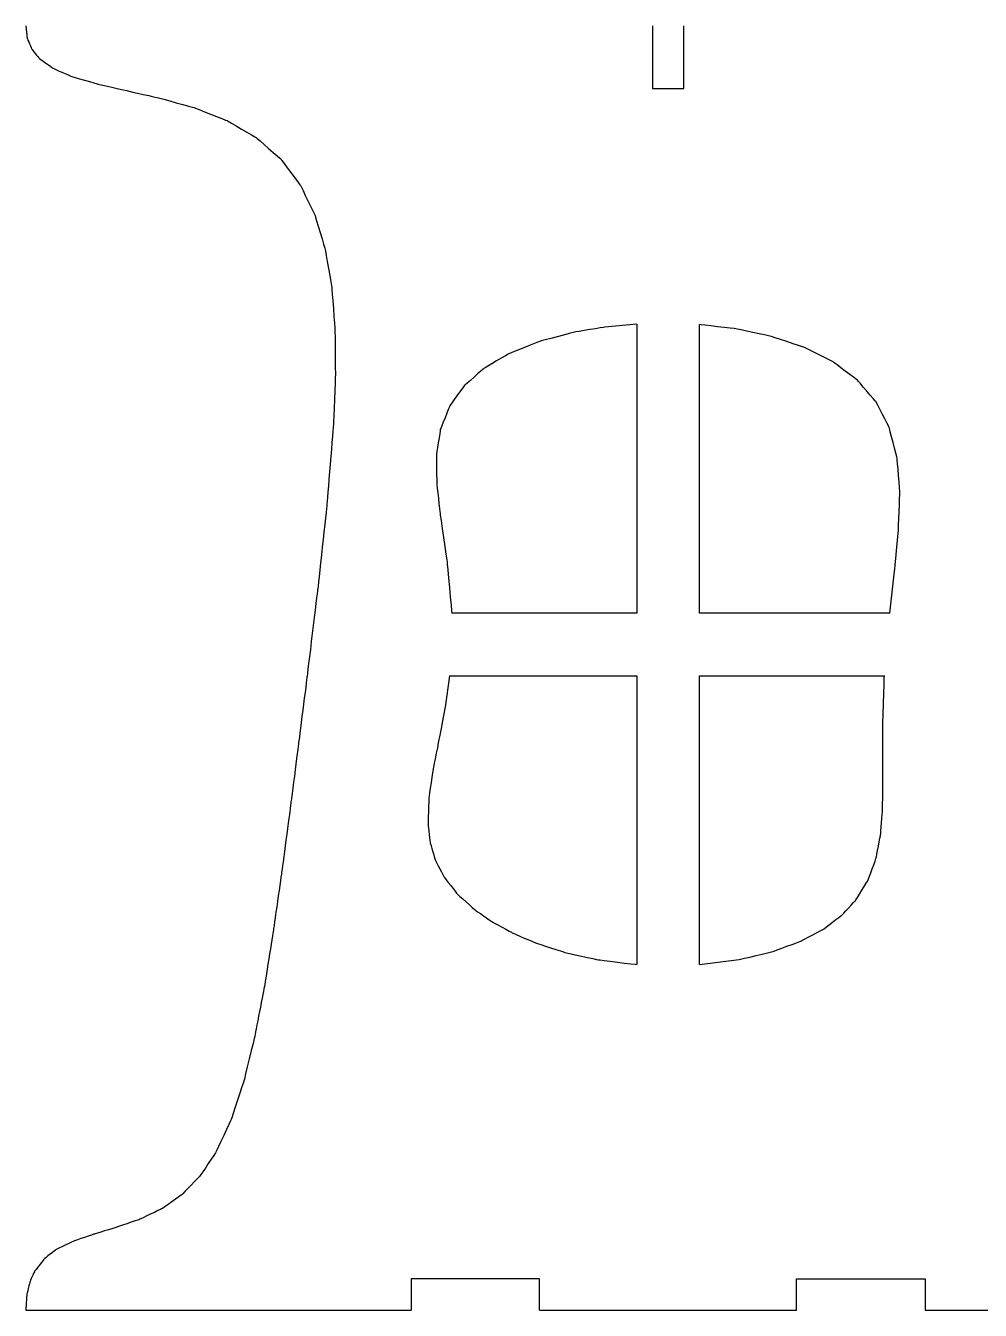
# Model space of a CAD drawing. Header units: centimetres. Extents: x -35.4 to 30.2, y -20.1 to 20.9.
# Drawn here: x -35.38 to -20.15, y -20.08 to 0.42 of the extents above; entities that cross this region are included whole.
import ezdxf

# ---------------------------------------------------------------- set-up
doc = ezdxf.new("R2010")
doc.units = ezdxf.units.CM
doc.header["$MEASUREMENT"] = 0
doc.layers.add('Capa 1', color=7, linetype='Continuous')

msp = doc.modelspace()

# ---------------------------------------------------------------- linework, layer by layer
at = {"layer": 'Capa 1', "color": 1, "lineweight": 25}
for points, knots in [([(-35.37782, 0.41948), (-35.37782, 0.41948), (-35.35234, 0.2148), (-35.35234, 0.2148), (-35.35234, 0.2148), (-35.35234, 0.2148), (-35.28063, 0.04526), (-35.28063, 0.04526), (-35.28063, 0.04526), (-35.28063, 0.04526), (-35.16939, -0.09469), (-35.16939, -0.09469), (-35.16939, -0.09469), (-35.16939, -0.09469), (-34.94199, -0.26007), (-34.94199, -0.26007), (-34.94199, -0.26007), (-34.94199, -0.26007), (-34.65843, -0.38562), (-34.65843, -0.38562), (-34.65843, -0.38562), (-34.65843, -0.38562), (-34.22116, -0.51393), (-34.22116, -0.51393), (-34.22116, -0.51393), (-34.22116, -0.51393), (-33.74618, -0.62188), (-33.74618, -0.62188), (-33.74618, -0.62188), (-33.74618, -0.62188), (-33.26023, -0.73114), (-33.26023, -0.73114), (-33.26023, -0.73114), (-33.26023, -0.73114), (-32.69219, -0.88812), (-32.69219, -0.88812), (-32.69219, -0.88812), (-32.69219, -0.88812), (-32.16602, -1.09436), (-32.16602, -1.09436), (-32.16602, -1.09436), (-32.16602, -1.09436), (-31.70021, -1.36554), (-31.70021, -1.36554), (-31.70021, -1.36554), (-31.70021, -1.36554), (-31.30602, -1.71179), (-31.30602, -1.71179), (-31.30602, -1.71179), (-31.30602, -1.71179), (-30.98845, -2.13837), (-30.98845, -2.13837), (-30.98845, -2.13837), (-30.98845, -2.13837), (-30.76144, -2.61035), (-30.76144, -2.61035), (-30.76144, -2.61035), (-30.76144, -2.61035), (-30.59852, -3.15221), (-30.59852, -3.15221), (-30.59852, -3.15221), (-30.59852, -3.15221), (-30.49467, -3.76065), (-30.49467, -3.76065), (-30.49467, -3.76065), (-30.49467, -3.76065), (-30.44327, -4.43075), (-30.44327, -4.43075), (-30.44327, -4.43075), (-30.44327, -4.43075), (-30.43688, -5.15638), (-30.43688, -5.15638), (-30.43688, -5.15638), (-30.43688, -5.15638), (-30.46754, -5.93027), (-30.46754, -5.93027), (-30.46754, -5.93027), (-30.46754, -5.93027), (-30.57178, -7.22472), (-30.57178, -7.22472), (-30.57178, -7.22472), (-30.57178, -7.22472), (-30.72009, -8.58503), (-30.72009, -8.58503), (-30.72009, -8.58503), (-30.72009, -8.58503), (-30.88985, -9.97564), (-30.88985, -9.97564), (-30.88985, -9.97564), (-30.88985, -9.97564), (-31.02418, -11.03521), (-31.02418, -11.03521), (-31.02418, -11.03521), (-31.02418, -11.03521), (-31.15852, -12.07478), (-31.15852, -12.07478), (-31.15852, -12.07478), (-31.15852, -12.07478), (-31.29233, -13.07839), (-31.29233, -13.07839), (-31.29233, -13.07839), (-31.29233, -13.07839), (-31.42797, -14.03068), (-31.42797, -14.03068), (-31.42797, -14.03068), (-31.42797, -14.03068), (-31.57028, -14.91728), (-31.57028, -14.91728), (-31.57028, -14.91728), (-31.57028, -14.91728), (-31.72314, -15.71167), (-31.72314, -15.71167), (-31.72314, -15.71167), (-31.72314, -15.71167), (-31.89667, -16.4198), (-31.89667, -16.4198), (-31.89667, -16.4198), (-31.89667, -16.4198), (-32.0991, -17.03374), (-32.0991, -17.03374), (-32.0991, -17.03374), (-32.0991, -17.03374), (-32.33796, -17.54872), (-32.33796, -17.54872), (-32.33796, -17.54872), (-32.33796, -17.54872), (-32.59179, -17.93036), (-32.59179, -17.93036), (-32.59179, -17.93036), (-32.59179, -17.93036), (-32.88301, -18.23269), (-32.88301, -18.23269), (-32.88301, -18.23269), (-32.88301, -18.23269), (-33.21109, -18.46319), (-33.21109, -18.46319), (-33.21109, -18.46319), (-33.21109, -18.46319), (-33.57159, -18.63454), (-33.57159, -18.63454), (-33.57159, -18.63454), (-33.57159, -18.63454), (-33.95499, -18.76559), (-33.95499, -18.76559), (-33.95499, -18.76559), (-33.95499, -18.76559), (-34.28089, -18.86285), (-34.28089, -18.86285), (-34.28089, -18.86285), (-34.28089, -18.86285), (-34.59906, -18.97017), (-34.59906, -18.97017), (-34.59906, -18.97017), (-34.59906, -18.97017), (-34.89232, -19.1122), (-34.89232, -19.1122), (-34.89232, -19.1122), (-34.89232, -19.1122), (-35.08303, -19.25948), (-35.08303, -19.25948), (-35.08303, -19.25948), (-35.08303, -19.25948), (-35.23649, -19.45813), (-35.23649, -19.45813), (-35.23649, -19.45813), (-35.23649, -19.45813), (-35.31178, -19.62747), (-35.31178, -19.62747), (-35.31178, -19.62747), (-35.31178, -19.62747), (-35.36049, -19.83289), (-35.36049, -19.83289), (-35.36049, -19.83289), (-35.36049, -19.83289), (-35.37782, -20.0805), (-35.37782, -20.0805)], [0, 0, 0, 0, 0.02222222, 0.02222222, 0.02222222, 0.02222223, 0.04444444, 0.04444444, 0.04444444, 0.04444445, 0.06666667, 0.06666667, 0.06666667, 0.06666668, 0.08888889, 0.08888889, 0.08888889, 0.0888889, 0.11111111, 0.11111111, 0.11111111, 0.11111112, 0.13333333, 0.13333333, 0.13333333, 0.13333334, 0.15555556, 0.15555556, 0.15555556, 0.15555557, 0.17777778, 0.17777778, 0.17777778, 0.17777779, 0.2, 0.2, 0.2, 0.20000001, 0.22222222, 0.22222222, 0.22222222, 0.22222223, 0.24444444, 0.24444444, 0.24444444, 0.24444445, 0.26666667, 0.26666667, 0.26666667, 0.26666668, 0.28888889, 0.28888889, 0.28888889, 0.2888889, 0.31111111, 0.31111111, 0.31111111, 0.31111112, 0.33333333, 0.33333333, 0.33333333, 0.33333334, 0.35555556, 0.35555556, 0.35555556, 0.35555557, 0.37777778, 0.37777778, 0.37777778, 0.37777779, 0.4, 0.4, 0.4, 0.40000001, 0.42222222, 0.42222222, 0.42222222, 0.42222223, 0.44444444, 0.44444444, 0.44444444, 0.44444445, 0.46666667, 0.46666667, 0.46666667, 0.46666668, 0.48888889, 0.48888889, 0.48888889, 0.4888889, 0.51111111, 0.51111111, 0.51111111, 0.51111112, 0.53333333, 0.53333333, 0.53333333, 0.53333334, 0.55555556, 0.55555556, 0.55555556, 0.55555557, 0.57777778, 0.57777778, 0.57777778, 0.57777779, 0.6, 0.6, 0.6, 0.60000001, 0.62222222, 0.62222222, 0.62222222, 0.62222223, 0.64444444, 0.64444444, 0.64444444, 0.64444445, 0.66666667, 0.66666667, 0.66666667, 0.66666668, 0.68888889, 0.68888889, 0.68888889, 0.6888889, 0.71111111, 0.71111111, 0.71111111, 0.71111112, 0.73333333, 0.73333333, 0.73333333, 0.73333334, 0.75555556, 0.75555556, 0.75555556, 0.75555557, 0.77777778, 0.77777778, 0.77777778, 0.77777779, 0.8, 0.8, 0.8, 0.80000001, 0.82222222, 0.82222222, 0.82222222, 0.82222223, 0.84444444, 0.84444444, 0.84444444, 0.84444445, 0.86666667, 0.86666667, 0.86666667, 0.86666668, 0.88888889, 0.88888889, 0.88888889, 0.8888889, 0.91111111, 0.91111111, 0.91111111, 0.91111112, 0.93333333, 0.93333333, 0.93333333, 0.93333334, 0.95555556, 0.95555556, 0.95555556, 0.95555557, 1, 1, 1, 1]), ([(-25.62781, -4.34333), (-25.62781, -4.34333), (-26.13581, -4.39064), (-26.13581, -4.39064), (-26.13581, -4.39064), (-26.13581, -4.39064), (-26.62085, -4.47189), (-26.62085, -4.47189), (-26.62085, -4.47189), (-26.62085, -4.47189), (-27.1752, -4.61815), (-27.1752, -4.61815), (-27.1752, -4.61815), (-27.1752, -4.61815), (-27.66122, -4.81207), (-27.66122, -4.81207), (-27.66122, -4.81207), (-27.66122, -4.81207), (-28.06643, -5.05037), (-28.06643, -5.05037), (-28.06643, -5.05037), (-28.06643, -5.05037), (-28.38354, -5.32928), (-28.38354, -5.32928), (-28.38354, -5.32928), (-28.38354, -5.32928), (-28.61115, -5.64473), (-28.61115, -5.64473), (-28.61115, -5.64473), (-28.61115, -5.64473), (-28.76288, -6.02686), (-28.76288, -6.02686), (-28.76288, -6.02686), (-28.76288, -6.02686), (-28.82585, -6.44271), (-28.82585, -6.44271), (-28.82585, -6.44271), (-28.82585, -6.44271), (-28.81939, -6.8876), (-28.81939, -6.8876), (-28.81939, -6.8876), (-28.81939, -6.8876), (-28.76732, -7.35743), (-28.76732, -7.35743), (-28.76732, -7.35743), (-28.76732, -7.35743), (-28.65429, -8.13728), (-28.65429, -8.13728), (-28.65429, -8.13728), (-28.65429, -8.13728), (-28.58018, -8.95551), (-28.58018, -8.95551)], [0, 0, 0, 0, 0.07142857, 0.07142857, 0.07142857, 0.07142858, 0.14285714, 0.14285714, 0.14285714, 0.14285715, 0.21428571, 0.21428571, 0.21428571, 0.21428572, 0.28571429, 0.28571429, 0.28571429, 0.2857143, 0.35714286, 0.35714286, 0.35714286, 0.35714287, 0.42857143, 0.42857143, 0.42857143, 0.42857144, 0.5, 0.5, 0.5, 0.50000001, 0.57142857, 0.57142857, 0.57142857, 0.57142858, 0.64285714, 0.64285714, 0.64285714, 0.64285715, 0.71428571, 0.71428571, 0.71428571, 0.71428572, 0.78571429, 0.78571429, 0.78571429, 0.7857143, 0.85714286, 0.85714286, 0.85714286, 0.85714287, 1, 1, 1, 1]), ([(-21.59175, -8.95551), (-21.59175, -8.95551), (-21.51608, -8.28474), (-21.51608, -8.28474), (-21.51608, -8.28474), (-21.51608, -8.28474), (-21.45329, -7.6417), (-21.45329, -7.6417), (-21.45329, -7.6417), (-21.45329, -7.6417), (-21.43039, -7.03767), (-21.43039, -7.03767), (-21.43039, -7.03767), (-21.43039, -7.03767), (-21.4734, -6.4823), (-21.4734, -6.4823), (-21.4734, -6.4823), (-21.4734, -6.4823), (-21.60403, -5.98311), (-21.60403, -5.98311), (-21.60403, -5.98311), (-21.60403, -5.98311), (-21.81086, -5.58363), (-21.81086, -5.58363), (-21.81086, -5.58363), (-21.81086, -5.58363), (-22.10762, -5.23748), (-22.10762, -5.23748), (-22.10762, -5.23748), (-22.10762, -5.23748), (-22.49377, -4.94644), (-22.49377, -4.94644), (-22.49377, -4.94644), (-22.49377, -4.94644), (-22.96307, -4.71139), (-22.96307, -4.71139), (-22.96307, -4.71139), (-22.96307, -4.71139), (-23.50395, -4.5327), (-23.50395, -4.5327), (-23.50395, -4.5327), (-23.50395, -4.5327), (-24.05009, -4.41823), (-24.05009, -4.41823), (-24.05009, -4.41823), (-24.05009, -4.41823), (-24.62783, -4.35102), (-24.62783, -4.35102)], [0, 0, 0, 0, 0.07692308, 0.07692308, 0.07692308, 0.07692309, 0.15384615, 0.15384615, 0.15384615, 0.15384616, 0.23076923, 0.23076923, 0.23076923, 0.23076924, 0.30769231, 0.30769231, 0.30769231, 0.30769232, 0.38461538, 0.38461538, 0.38461538, 0.38461539, 0.46153846, 0.46153846, 0.46153846, 0.46153847, 0.53846154, 0.53846154, 0.53846154, 0.53846155, 0.61538462, 0.61538462, 0.61538462, 0.61538463, 0.69230769, 0.69230769, 0.69230769, 0.6923077, 0.76923077, 0.76923077, 0.76923077, 0.76923078, 0.84615385, 0.84615385, 0.84615385, 0.84615386, 1, 1, 1, 1]), ([(-28.61669, -9.9555), (-28.61669, -9.9555), (-28.68767, -10.45704), (-28.68767, -10.45704), (-28.68767, -10.45704), (-28.68767, -10.45704), (-28.78009, -10.951), (-28.78009, -10.951), (-28.78009, -10.951), (-28.78009, -10.951), (-28.87425, -11.4323), (-28.87425, -11.4323), (-28.87425, -11.4323), (-28.87425, -11.4323), (-28.9441, -11.89736), (-28.9441, -11.89736), (-28.9441, -11.89736), (-28.9441, -11.89736), (-28.95895, -12.34476), (-28.95895, -12.34476), (-28.95895, -12.34476), (-28.95895, -12.34476), (-28.92325, -12.62592), (-28.92325, -12.62592), (-28.92325, -12.62592), (-28.92325, -12.62592), (-28.84046, -12.90077), (-28.84046, -12.90077), (-28.84046, -12.90077), (-28.84046, -12.90077), (-28.70068, -13.17008), (-28.70068, -13.17008), (-28.70068, -13.17008), (-28.70068, -13.17008), (-28.49375, -13.4341), (-28.49375, -13.4341), (-28.49375, -13.4341), (-28.49375, -13.4341), (-28.20902, -13.69191), (-28.20902, -13.69191), (-28.20902, -13.69191), (-28.20902, -13.69191), (-27.9395, -13.87807), (-27.9395, -13.87807), (-27.9395, -13.87807), (-27.9395, -13.87807), (-27.61512, -14.05629), (-27.61512, -14.05629), (-27.61512, -14.05629), (-27.61512, -14.05629), (-27.22981, -14.22213), (-27.22981, -14.22213), (-27.22981, -14.22213), (-27.22981, -14.22213), (-26.77642, -14.36889), (-26.77642, -14.36889), (-26.77642, -14.36889), (-26.77642, -14.36889), (-26.24613, -14.48689), (-26.24613, -14.48689), (-26.24613, -14.48689), (-26.24613, -14.48689), (-25.62781, -14.56253), (-25.62781, -14.56253)], [0, 0, 0, 0, 0.05882353, 0.05882353, 0.05882353, 0.05882354, 0.11764706, 0.11764706, 0.11764706, 0.11764707, 0.17647059, 0.17647059, 0.17647059, 0.1764706, 0.23529412, 0.23529412, 0.23529412, 0.23529413, 0.29411765, 0.29411765, 0.29411765, 0.29411766, 0.35294118, 0.35294118, 0.35294118, 0.35294119, 0.41176471, 0.41176471, 0.41176471, 0.41176472, 0.47058824, 0.47058824, 0.47058824, 0.47058825, 0.52941176, 0.52941176, 0.52941176, 0.52941177, 0.58823529, 0.58823529, 0.58823529, 0.5882353, 0.64705882, 0.64705882, 0.64705882, 0.64705883, 0.70588235, 0.70588235, 0.70588235, 0.70588236, 0.76470588, 0.76470588, 0.76470588, 0.76470589, 0.82352941, 0.82352941, 0.82352941, 0.82352942, 0.88235294, 0.88235294, 0.88235294, 0.88235295, 1, 1, 1, 1]), ([(-24.62783, -14.56256), (-24.62783, -14.56256), (-23.99502, -14.48351), (-23.99502, -14.48351), (-23.99502, -14.48351), (-23.99502, -14.48351), (-23.4565, -14.3551), (-23.4565, -14.3551), (-23.4565, -14.3551), (-23.4565, -14.3551), (-23.009, -14.18908), (-23.009, -14.18908), (-23.009, -14.18908), (-23.009, -14.18908), (-22.64617, -13.99438), (-22.64617, -13.99438), (-22.64617, -13.99438), (-22.64617, -13.99438), (-22.35965, -13.77767), (-22.35965, -13.77767), (-22.35965, -13.77767), (-22.35965, -13.77767), (-22.14011, -13.54392), (-22.14011, -13.54392), (-22.14011, -13.54392), (-22.14011, -13.54392), (-21.93381, -13.20998), (-21.93381, -13.20998), (-21.93381, -13.20998), (-21.93381, -13.20998), (-21.80702, -12.85766), (-21.80702, -12.85766), (-21.80702, -12.85766), (-21.80702, -12.85766), (-21.73812, -12.49074), (-21.73812, -12.49074), (-21.73812, -12.49074), (-21.73812, -12.49074), (-21.70796, -12.11161), (-21.70796, -12.11161), (-21.70796, -12.11161), (-21.70796, -12.11161), (-21.70037, -11.72207), (-21.70037, -11.72207), (-21.70037, -11.72207), (-21.70037, -11.72207), (-21.70425, -10.85138), (-21.70425, -10.85138), (-21.70425, -10.85138), (-21.70425, -10.85138), (-21.67787, -9.9555), (-21.67787, -9.9555)], [0, 0, 0, 0, 0.07142857, 0.07142857, 0.07142857, 0.07142858, 0.14285714, 0.14285714, 0.14285714, 0.14285715, 0.21428571, 0.21428571, 0.21428571, 0.21428572, 0.28571429, 0.28571429, 0.28571429, 0.2857143, 0.35714286, 0.35714286, 0.35714286, 0.35714287, 0.42857143, 0.42857143, 0.42857143, 0.42857144, 0.5, 0.5, 0.5, 0.50000001, 0.57142857, 0.57142857, 0.57142857, 0.57142858, 0.64285714, 0.64285714, 0.64285714, 0.64285715, 0.71428571, 0.71428571, 0.71428571, 0.71428572, 0.78571429, 0.78571429, 0.78571429, 0.7857143, 0.85714286, 0.85714286, 0.85714286, 0.85714287, 1, 1, 1, 1])]:
    msp.add_open_spline(points, degree=3, knots=knots, dxfattribs=at)
for points in [[(-25.37784, 0.41948), (-25.37784, 0.41948), (-25.37784, -0.5805), (-25.37784, -0.5805)], [(-24.87784, -0.5805), (-24.87784, -0.5805), (-24.87784, 0.41948), (-24.87784, 0.41948)], [(-25.37784, -0.5805), (-25.37784, -0.5805), (-24.87784, -0.5805), (-24.87784, -0.5805)], [(-25.62781, -4.34333), (-25.62781, -4.34333), (-25.62781, -8.95551), (-25.62781, -8.95551)], [(-24.62783, -8.95551), (-24.62783, -8.95551), (-24.62783, -4.35102), (-24.62783, -4.35102)], [(-25.62781, -8.95551), (-25.62781, -8.95551), (-28.58018, -8.95551), (-28.58018, -8.95551)], [(-21.59175, -8.95551), (-21.59175, -8.95551), (-24.62783, -8.95551), (-24.62783, -8.95551)], [(-28.61669, -9.9555), (-28.61669, -9.9555), (-25.62781, -9.9555), (-25.62781, -9.9555)], [(-25.62781, -9.9555), (-25.62781, -9.9555), (-25.62781, -14.56253), (-25.62781, -14.56253)], [(-24.62783, -14.56256), (-24.62783, -14.56256), (-24.62783, -9.9555), (-24.62783, -9.9555)], [(-24.62783, -9.9555), (-24.62783, -9.9555), (-21.67787, -9.9555), (-21.67787, -9.9555)], [(-27.17781, -19.58051), (-27.17781, -19.58051), (-29.22784, -19.58051), (-29.22784, -19.58051)], [(-29.22784, -19.58051), (-29.22784, -19.58051), (-29.22784, -20.0805), (-29.22784, -20.0805)], [(-27.17781, -20.0805), (-27.17781, -20.0805), (-27.17781, -19.58051), (-27.17781, -19.58051)], [(-23.07783, -19.58051), (-23.07783, -19.58051), (-21.02784, -19.58051), (-21.02784, -19.58051)], [(-23.07783, -20.0805), (-23.07783, -20.0805), (-23.07783, -19.58051), (-23.07783, -19.58051)], [(-21.02784, -19.58051), (-21.02784, -19.58051), (-21.02784, -20.0805), (-21.02784, -20.0805)], [(-35.37782, -20.0805), (-35.37782, -20.0805), (-29.22784, -20.0805), (-29.22784, -20.0805)], [(-27.17781, -20.0805), (-27.17781, -20.0805), (-23.07783, -20.0805), (-23.07783, -20.0805)], [(-21.02784, -20.0805), (-21.02784, -20.0805), (-14.87783, -20.0805), (-14.87783, -20.0805)]]:
    msp.add_open_spline(points, degree=3, dxfattribs=at)

doc.saveas('drawing.dxf')
